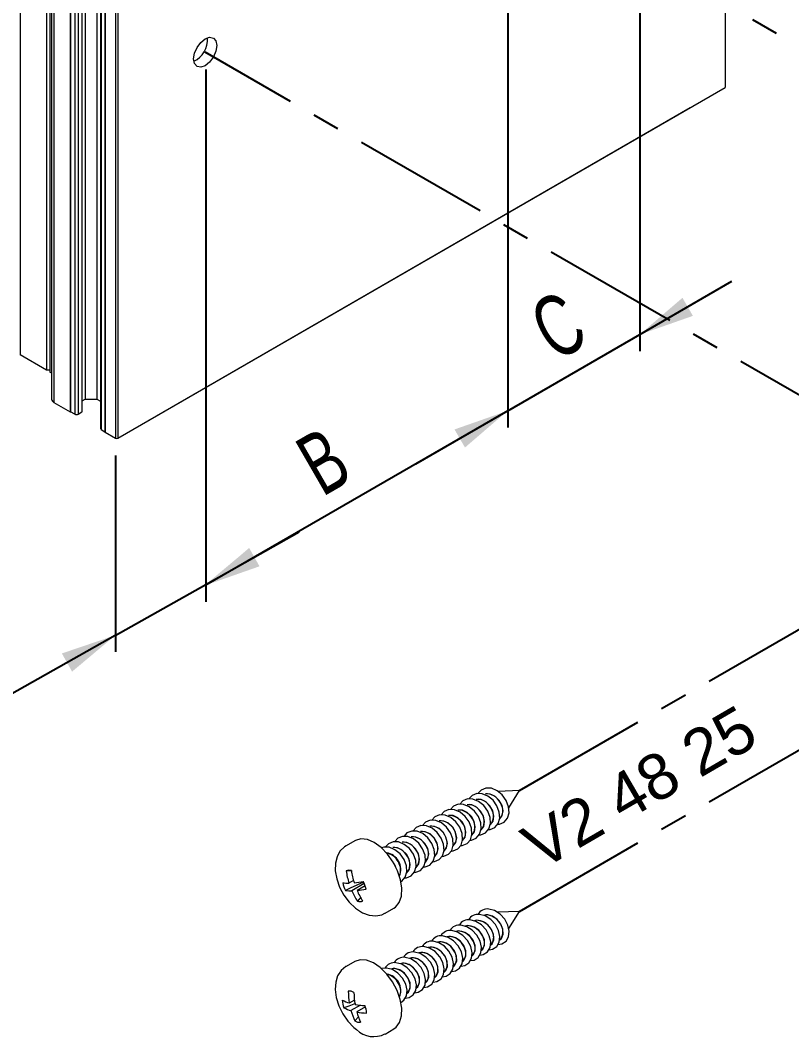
# Model space of a CAD drawing. Header units: millimetres. Extents: x 226 to 1066, y 456 to 1447.
# Drawn here: x 907.5 to 949.7, y 598.7 to 654.3 of the extents above; entities that cross this region are included whole.
import ezdxf

# ---------------------------------------------------------------- set-up
doc = ezdxf.new("R2010")
doc.units = ezdxf.units.MM
doc.linetypes.add('CENTER', pattern=[2, 1.25, -0.25, 0.25, -0.25])
doc.layers.add('nokta', color=140, linetype='Continuous')
doc.layers.add('SLD-0', color=179, linetype='Continuous')
doc.styles.add('SLDTEXTSTYLE0', font='TXT', dxfattribs={"width": 0.663, "bigfont": 'bigfont'})
doc.styles.get("Standard").update_dxf_attribs({"font": 'arial.ttf'})

# ---------------------------------------------------------------- blocks, each defined once
blk = doc.blocks.new('M.T.TİP-6F')
at = {"color": 0, "linetype": 'Continuous', "lineweight": 0}
for p, q in [((1270.608, 687.418), (1270.608, 650.674)), ((1270.635, 650.71), (1270.635, 687.455)), ((1231.979, 672.759), (1231.979, 636.015)), ((1233.411, 671.933), (1233.411, 635.188)), ((1233.602, 671.823), (1233.602, 635.078)), ((1233.693, 670.335), (1233.693, 633.59)), ((1233.825, 670.151), (1233.825, 633.407)), ((1235.543, 670.335), (1235.543, 633.59)), ((1236.179, 670.335), (1236.179, 633.59)), ((1234.716, 669.637), (1234.716, 632.892)), ((1234.721, 669.634), (1234.721, 632.889)), ((1234.967, 669.515), (1234.967, 632.77)), ((1235.149, 669.519), (1235.149, 632.775)), ((1235.352, 669.637), (1235.352, 632.892)), ((1235.378, 632.929), (1235.378, 669.673)), ((1236.382, 668.729), (1236.382, 631.985)), ((1236.414, 668.679), (1236.414, 631.935)), ((1236.62, 668.538), (1236.62, 631.793)), ((1236.625, 668.534), (1236.625, 631.79)), ((1237.198, 668.204), (1237.198, 631.459)), ((1237.325, 668.204), (1237.325, 631.459)), ((1237.325, 631.459), (1270.608, 650.674)), ((1233.411, 635.188), (1231.979, 636.015)), ((1233.602, 635.188), (1233.411, 635.188)), ((1233.602, 635.078), (1233.693, 635.026)), ((1233.825, 633.407), (1234.716, 632.892)), ((1235.378, 633.495), (1235.543, 633.59)), ((1235.543, 633.59), (1236.179, 633.59)), ((1236.179, 633.59), (1236.382, 633.473)), ((1234.967, 632.77), (1234.721, 632.889)), ((1235.149, 632.775), (1235.352, 632.892)), ((1236.414, 631.935), (1236.62, 631.793)), ((1236.625, 631.79), (1237.198, 631.459))]:
    blk.add_line(p, q, dxfattribs=at)
at = {"color": 1}
for p, q in [((1265.931, 665.39), (1265.931, 636.213)), ((1258.692, 661.211), (1258.692, 632.034)), ((1258.692, 661.211), (1258.692, 632.034)), ((1242.145, 651.659), (1242.145, 622.522)), ((1242.146, 651.659), (1242.146, 622.482)), ((1265.931, 637.132), (1270.982, 640.048)), ((1258.692, 632.953), (1265.931, 637.132)), ((1258.692, 632.953), (1242.146, 623.401)), ((1258.692, 632.953), (1253.641, 630.036)), ((1237.198, 630.505), (1237.198, 619.74)), ((1242.145, 623.441), (1247.262, 626.318)), ((1237.183, 620.651), (1242.145, 623.441)), ((1237.183, 620.651), (1224.678, 613.618))]:
    blk.add_line(p, q, dxfattribs=at)
at = {"color": 7, "linetype": 'Continuous', "lineweight": 15}
blk.add_line((1237.325, 631.459), (1268.699, 649.571), dxfattribs=at)
at = {"color": 5, "linetype": 'Continuous', "lineweight": 15}
for p, q in [((1250.312, 609.402), (1249.835, 609.127)), ((1251.902, 609.05), (1251.77, 609.013)), ((1250.241, 607.224), (1249.992, 607.08)), ((1250.834, 607.052), (1250.15, 606.657)), ((1250.883, 606.932), (1250.437, 606.675)), ((1250.636, 606.307), (1250.46, 606.083)), ((1251.972, 605.424), (1252.45, 605.7)), ((1250.312, 602.788), (1249.835, 602.513)), ((1252.058, 602.422), (1251.778, 602.392)), ((1250.293, 600.672), (1250.011, 600.509)), ((1250.617, 600.39), (1250.103, 600.093)), ((1250.892, 600.291), (1250.417, 600.018)), ((1250.514, 599.76), (1250.315, 599.528)), ((1251.972, 598.81), (1252.45, 599.086))]:
    blk.add_line(p, q, dxfattribs=at)
at = {"color": 7, "linetype": 'Continuous', "lineweight": 15, "flags": 128}
blk.add_lwpolyline([(1241.477, 652.229), (1241.526, 652.538), (1241.664, 652.856), (1241.87, 653.135), (1242.114, 653.331), (1242.357, 653.416), (1242.564, 653.376), (1242.702, 653.217), (1242.75, 652.964), (1242.702, 652.654), (1242.564, 652.336), (1242.357, 652.058), (1242.114, 651.861), (1241.87, 651.777), (1241.664, 651.817), (1241.526, 651.976), (1241.477, 652.229)], dxfattribs=at)
at = {"color": 5, "linetype": 'Continuous', "lineweight": 15, "flags": 128}
for points in [[(1256.994, 611.99), (1256.736, 611.884), (1256.572, 611.704)], [(1257.645, 610.011), (1257.733, 610.019), (1257.99, 610.125), (1258.173, 610.337), (1258.257, 610.63), (1258.234, 610.968), (1258.105, 611.31), (1257.887, 611.615), (1257.606, 611.847), (1257.296, 611.977), (1256.994, 611.99)], [(1257.503, 612.283), (1257.245, 612.177), (1257.081, 611.998)], [(1258.251, 610.58), (1258.252, 610.581), (1258.396, 610.773), (1258.442, 611.036), (1258.383, 611.33), (1258.228, 611.607), (1258.001, 611.825), (1257.739, 611.949), (1257.482, 611.96)], [(1258.154, 610.304), (1258.242, 610.313), (1258.5, 610.419), (1258.682, 610.631), (1258.766, 610.924), (1258.743, 611.261), (1258.614, 611.604), (1258.397, 611.909), (1258.115, 612.141), (1257.805, 612.271), (1257.503, 612.283)], [(1258.753, 611.208), (1259.336, 612.143), (1258.171, 612.104)], [(1255.975, 611.402), (1255.718, 611.296), (1255.554, 611.117)], [(1256.627, 609.423), (1256.715, 609.432), (1256.972, 609.538), (1257.154, 609.75), (1257.239, 610.042), (1257.215, 610.38), (1257.087, 610.722), (1256.869, 611.027), (1256.588, 611.259), (1256.278, 611.389), (1255.975, 611.402)], [(1256.484, 611.696), (1256.227, 611.59), (1256.063, 611.411)], [(1257.233, 609.993), (1257.234, 609.994), (1257.378, 610.185), (1257.424, 610.449), (1257.365, 610.742), (1257.21, 611.019), (1256.983, 611.237), (1256.721, 611.361), (1256.463, 611.372)], [(1257.136, 609.717), (1257.224, 609.726), (1257.481, 609.831), (1257.663, 610.043), (1257.748, 610.336), (1257.725, 610.674), (1257.596, 611.016), (1257.378, 611.321), (1257.097, 611.553), (1256.787, 611.683), (1256.484, 611.696), (1256.484, 611.696)], [(1257.742, 610.287), (1257.743, 610.288), (1257.887, 610.479), (1257.933, 610.742), (1257.874, 611.036), (1257.719, 611.313), (1257.492, 611.531), (1257.23, 611.655), (1256.973, 611.666)], [(1255.466, 611.108), (1255.208, 611.002), (1255.045, 610.823)], [(1256.117, 609.129), (1256.205, 609.138), (1256.463, 609.244), (1256.645, 609.456), (1256.73, 609.748), (1256.706, 610.086), (1256.578, 610.428), (1256.36, 610.733), (1256.079, 610.965), (1255.769, 611.095), (1255.466, 611.108)], [(1256.723, 609.699), (1256.725, 609.7), (1256.869, 609.891), (1256.915, 610.155), (1256.856, 610.448), (1256.701, 610.725), (1256.474, 610.943), (1256.212, 611.067), (1255.954, 611.078)], [(1254.448, 610.52), (1254.19, 610.414), (1254.027, 610.235)], [(1255.099, 608.541), (1255.187, 608.55), (1255.445, 608.656), (1255.627, 608.868), (1255.711, 609.16), (1255.688, 609.498), (1255.56, 609.84), (1255.342, 610.145), (1255.061, 610.377), (1254.75, 610.507), (1254.448, 610.52)], [(1254.957, 610.814), (1254.699, 610.708), (1254.536, 610.529)], [(1255.705, 609.111), (1255.707, 609.112), (1255.85, 609.304), (1255.897, 609.567), (1255.837, 609.86), (1255.682, 610.138), (1255.456, 610.355), (1255.193, 610.48), (1254.936, 610.491)], [(1255.608, 608.835), (1255.696, 608.844), (1255.954, 608.95), (1256.136, 609.162), (1256.221, 609.454), (1256.197, 609.792), (1256.069, 610.134), (1255.851, 610.439), (1255.57, 610.671), (1255.259, 610.801), (1254.957, 610.814)], [(1256.214, 609.405), (1256.216, 609.406), (1256.36, 609.598), (1256.406, 609.861), (1256.347, 610.154), (1256.192, 610.431), (1255.965, 610.649), (1255.703, 610.774), (1255.445, 610.785)], [(1253.43, 609.932), (1253.172, 609.826), (1253.009, 609.647)], [(1254.081, 607.953), (1254.169, 607.962), (1254.427, 608.068), (1254.609, 608.28), (1254.693, 608.573), (1254.67, 608.91), (1254.541, 609.252), (1254.324, 609.558), (1254.042, 609.789), (1253.732, 609.919), (1253.43, 609.932), (1253.43, 609.932)], [(1253.939, 610.226), (1253.681, 610.12), (1253.518, 609.941)], [(1254.687, 608.523), (1254.688, 608.524), (1254.832, 608.716), (1254.878, 608.979), (1254.819, 609.272), (1254.664, 609.55), (1254.438, 609.768), (1254.175, 609.892), (1253.918, 609.903)], [(1254.59, 608.247), (1254.678, 608.256), (1254.936, 608.362), (1255.118, 608.574), (1255.202, 608.866), (1255.179, 609.204), (1255.051, 609.546), (1254.833, 609.851), (1254.552, 610.083), (1254.241, 610.213), (1253.939, 610.226)], [(1255.196, 608.817), (1255.197, 608.818), (1255.341, 609.01), (1255.387, 609.273), (1255.328, 609.566), (1255.173, 609.844), (1254.947, 610.062), (1254.684, 610.186), (1254.427, 610.197)], [(1250.65, 609.501), (1250.344, 609.419), (1250.312, 609.402)], [(1252.45, 605.7), (1252.548, 605.768), (1252.75, 606.021), (1252.866, 606.371), (1252.889, 606.794), (1252.817, 607.265), (1252.655, 607.754), (1252.413, 608.231), (1252.106, 608.664), (1251.753, 609.028), (1251.377, 609.299), (1251.001, 609.46), (1250.65, 609.501)], [(1252.412, 609.344), (1252.154, 609.238), (1251.99, 609.059)], [(1253.063, 607.365), (1253.151, 607.374), (1253.408, 607.48), (1253.59, 607.692), (1253.675, 607.985), (1253.652, 608.322), (1253.523, 608.664), (1253.305, 608.97), (1253.024, 609.201), (1252.714, 609.332), (1252.412, 609.344), (1252.412, 609.344)], [(1252.921, 609.638), (1252.663, 609.532), (1252.499, 609.353)], [(1253.669, 607.935), (1253.67, 607.936), (1253.814, 608.128), (1253.86, 608.391), (1253.801, 608.685), (1253.646, 608.962), (1253.419, 609.18), (1253.157, 609.304), (1252.9, 609.315)], [(1253.572, 607.659), (1253.66, 607.668), (1253.918, 607.774), (1254.1, 607.986), (1254.184, 608.279), (1254.161, 608.616), (1254.032, 608.958), (1253.814, 609.264), (1253.533, 609.495), (1253.223, 609.625), (1252.921, 609.638)], [(1254.178, 608.229), (1254.179, 608.23), (1254.323, 608.422), (1254.369, 608.685), (1254.31, 608.978), (1254.155, 609.256), (1253.929, 609.474), (1253.666, 609.598), (1253.409, 609.609)], [(1249.84, 609.115), (1249.748, 609.071), (1249.501, 608.828), (1249.337, 608.526), (1249.249, 608.169), (1249.241, 607.758), (1249.319, 607.307), (1249.48, 606.852), (1249.604, 606.623)], [(1252.843, 607.15), (1252.899, 607.186), (1253.081, 607.398), (1253.166, 607.691), (1253.142, 608.028), (1253.014, 608.371), (1252.796, 608.676), (1252.515, 608.908), (1252.205, 609.038), (1251.902, 609.05)], [(1253.16, 607.641), (1253.161, 607.642), (1253.305, 607.834), (1253.351, 608.097), (1253.292, 608.391), (1253.137, 608.668), (1252.91, 608.886), (1252.648, 609.01), (1252.391, 609.021)], [(1252.557, 607.968), (1252.505, 608.077), (1252.433, 608.196)], [(1249.837, 607.744), (1250.064, 607.765), (1250.095, 607.768)], [(1250.795, 607.122), (1250.063, 606.792), (1249.808, 606.676)], [(1249.604, 606.623), (1249.713, 606.419), (1250.007, 606.028), (1250.35, 605.698), (1250.736, 605.449), (1251.106, 605.313), (1251.461, 605.278), (1251.792, 605.341), (1251.965, 605.438)], [(1257.669, 603.418), (1257.866, 603.453), (1258.094, 603.599), (1258.234, 603.84), (1258.269, 604.148), (1258.195, 604.484), (1258.02, 604.81), (1257.766, 605.085), (1257.464, 605.276), (1257.149, 605.361)], [(1257.599, 605.331), (1257.502, 605.336), (1257.385, 605.307)], [(1258.262, 603.965), (1258.348, 604.049), (1258.443, 604.273), (1258.432, 604.55), (1258.319, 604.835), (1258.12, 605.085), (1257.867, 605.259), (1257.599, 605.331)], [(1258.178, 603.712), (1258.375, 603.747), (1258.603, 603.893), (1258.743, 604.134), (1258.778, 604.441), (1258.704, 604.778), (1258.529, 605.104), (1258.275, 605.379), (1257.973, 605.57), (1257.658, 605.654)], [(1258.756, 604.599), (1259.336, 605.529), (1258.125, 605.489)], [(1256.651, 602.83), (1256.848, 602.865), (1257.076, 603.011), (1257.216, 603.252), (1257.251, 603.56), (1257.176, 603.897), (1257.002, 604.222), (1256.748, 604.497), (1256.445, 604.688), (1256.131, 604.773)], [(1256.581, 604.743), (1256.482, 604.748), (1256.367, 604.719)], [(1257.244, 603.378), (1257.33, 603.461), (1257.425, 603.686), (1257.414, 603.962), (1257.301, 604.247), (1257.102, 604.497), (1256.848, 604.671), (1256.581, 604.743)], [(1257.16, 603.124), (1257.357, 603.159), (1257.585, 603.305), (1257.725, 603.546), (1257.76, 603.854), (1257.685, 604.191), (1257.511, 604.516), (1257.257, 604.791), (1256.955, 604.982), (1256.64, 605.067)], [(1257.09, 605.037), (1256.991, 605.042), (1256.876, 605.013)], [(1257.753, 603.672), (1257.839, 603.755), (1257.934, 603.979), (1257.923, 604.256), (1257.81, 604.541), (1257.611, 604.791), (1257.357, 604.965), (1257.09, 605.037)], [(1255.632, 602.242), (1255.829, 602.277), (1256.058, 602.423), (1256.198, 602.664), (1256.232, 602.972), (1256.158, 603.309), (1255.983, 603.634), (1255.73, 603.909), (1255.427, 604.101), (1255.113, 604.185)], [(1255.562, 604.155), (1255.464, 604.16), (1255.349, 604.131)], [(1256.226, 602.79), (1256.312, 602.873), (1256.406, 603.098), (1256.396, 603.374), (1256.282, 603.66), (1256.083, 603.909), (1255.83, 604.084), (1255.562, 604.155)], [(1256.141, 602.536), (1256.339, 602.571), (1256.567, 602.717), (1256.707, 602.958), (1256.742, 603.266), (1256.667, 603.603), (1256.493, 603.928), (1256.239, 604.203), (1255.936, 604.394), (1255.622, 604.479)], [(1256.072, 604.449), (1255.973, 604.454), (1255.858, 604.425)], [(1256.735, 603.084), (1256.821, 603.167), (1256.916, 603.392), (1256.905, 603.668), (1256.792, 603.954), (1256.592, 604.203), (1256.339, 604.377), (1256.072, 604.449)], [(1254.614, 601.654), (1254.811, 601.69), (1255.039, 601.835), (1255.179, 602.077), (1255.214, 602.384), (1255.14, 602.721), (1254.965, 603.047), (1254.711, 603.322), (1254.409, 603.513), (1254.094, 603.597)], [(1255.123, 601.948), (1255.32, 601.984), (1255.548, 602.129), (1255.688, 602.37), (1255.723, 602.678), (1255.649, 603.015), (1255.474, 603.341), (1255.221, 603.615), (1254.918, 603.807), (1254.604, 603.891)], [(1255.053, 603.861), (1254.954, 603.866), (1254.839, 603.837)], [(1255.717, 602.496), (1255.803, 602.579), (1255.897, 602.804), (1255.887, 603.08), (1255.773, 603.366), (1255.574, 603.615), (1255.321, 603.79), (1255.053, 603.861)], [(1254.105, 601.36), (1254.302, 601.396), (1254.53, 601.541), (1254.67, 601.783), (1254.705, 602.09), (1254.631, 602.427), (1254.456, 602.753), (1254.202, 603.028), (1253.9, 603.219), (1253.585, 603.303)], [(1254.035, 603.274), (1253.936, 603.278), (1253.821, 603.249)], [(1254.698, 601.908), (1254.785, 601.992), (1254.879, 602.216), (1254.869, 602.493), (1254.755, 602.778), (1254.556, 603.027), (1254.303, 603.202), (1254.035, 603.274)], [(1254.544, 603.568), (1254.445, 603.572), (1254.33, 603.543)], [(1255.208, 602.202), (1255.294, 602.286), (1255.388, 602.51), (1255.378, 602.786), (1255.264, 603.072), (1255.065, 603.321), (1254.812, 603.496), (1254.544, 603.568)], [(1249.868, 602.524), (1249.823, 602.506), (1249.556, 602.281), (1249.372, 601.993), (1249.264, 601.651), (1249.235, 601.252), (1249.291, 600.809), (1249.432, 600.352), (1249.648, 599.912), (1249.927, 599.508), (1250.259, 599.161), (1250.409, 599.052)], [(1250.957, 602.857), (1250.61, 602.883), (1250.312, 602.788)], [(1252.45, 599.086), (1252.577, 599.179), (1252.769, 599.445), (1252.874, 599.804), (1252.886, 600.235), (1252.802, 600.71), (1252.63, 601.199), (1252.379, 601.672), (1252.065, 602.098), (1251.709, 602.452), (1251.332, 602.71), (1250.957, 602.857)], [(1253.087, 600.773), (1253.284, 600.808), (1253.512, 600.954), (1253.652, 601.195), (1253.687, 601.502), (1253.612, 601.839), (1253.438, 602.165), (1253.184, 602.44), (1252.882, 602.631), (1252.567, 602.715)], [(1253.017, 602.686), (1252.918, 602.691), (1252.803, 602.661)], [(1253.68, 601.32), (1253.766, 601.404), (1253.861, 601.628), (1253.85, 601.905), (1253.737, 602.19), (1253.538, 602.44), (1253.284, 602.614), (1253.017, 602.686)], [(1253.596, 601.067), (1253.793, 601.102), (1254.021, 601.247), (1254.161, 601.489), (1254.196, 601.796), (1254.122, 602.133), (1253.947, 602.459), (1253.693, 602.734), (1253.391, 602.925), (1253.076, 603.009)], [(1253.526, 602.98), (1253.427, 602.985), (1253.312, 602.955)], [(1254.189, 601.614), (1254.275, 601.698), (1254.37, 601.922), (1254.36, 602.199), (1254.246, 602.484), (1254.047, 602.734), (1253.794, 602.908), (1253.526, 602.98)], [(1252.842, 600.542), (1253.003, 600.66), (1253.143, 600.901), (1253.178, 601.208), (1253.103, 601.545), (1252.929, 601.871), (1252.675, 602.146), (1252.372, 602.337), (1252.058, 602.422)], [(1252.508, 602.392), (1252.409, 602.397), (1252.294, 602.367)], [(1253.171, 601.026), (1253.257, 601.11), (1253.352, 601.334), (1253.341, 601.611), (1253.228, 601.896), (1253.029, 602.146), (1252.775, 602.32), (1252.508, 602.392)], [(1250.344, 600.476), (1249.981, 600.344), (1249.72, 600.249)]]:
    blk.add_lwpolyline(points, dxfattribs=at)
at = {"color": 7, "linetype": 'Continuous', "lineweight": 15}
blk.add_arc((1240.96, 653.262), 1.276, 294.4471, 5.5583, dxfattribs=at)
at = {"color": 0, "linetype": 'Continuous', "lineweight": 0}
for centre, radius, start, end in [((1233.918, 633.613), 0.226, 185.6948, 245.6253), ((1234.761, 632.971), 0.0904, 240.0469, 244.1966), ((1235.053, 632.962), 0.21, 245.6929, 297.1948), ((1235.333, 632.933), 0.0453, 294.3747, 354.3052), ((1236.445, 631.99), 0.0628, 184.1069, 240.3546), ((1236.664, 631.859), 0.0794, 235.5252, 240.0531), ((1237.261, 631.582), 0.138, 242.6097, 297.3903)]:
    blk.add_arc(centre, radius, start, end, dxfattribs=at)
at = {"color": 5, "linetype": 'Continuous', "lineweight": 15}
for centre, radius, start, end in [((1251.916, 607.827), 0.916, 337.0731, 81.7872), ((1250.003, 607.385), 0.395, 72.2067, 114.8142), ((1254.243, 608.42), 4.457, 188.7244, 197.4961), ((1254.53, 608.438), 4.457, 188.7244, 197.4961), ((1249.929, 609.043), 1.963, 261.8033, 271.8224), ((1251.104, 607.404), 1.487, 191.8317, 209.2996), ((1249.658, 613.26), 6.194, 275.748, 280.3994), ((1249.479, 606.441), 1.487, 11.8317, 29.2996), ((1250.088, 608.62), 1.963, 261.8033, 271.8224), ((1253.735, 608.221), 3.911, 203.5702, 213.1416), ((1249.817, 612.838), 6.194, 275.748, 280.3994), ((1254.022, 608.239), 3.911, 203.5702, 213.1416), ((1250.581, 606.46), 0.395, 252.2067, 294.8142), ((1257.066, 604.766), 0.6, 82.0896, 149.6525), ((1257.576, 605.06), 0.6, 82.0896, 149.6525), ((1256.048, 604.178), 0.6, 82.0896, 149.6525), ((1256.557, 604.472), 0.6, 82.0896, 149.6525), ((1255.03, 603.59), 0.6, 82.0896, 149.6525), ((1255.539, 603.884), 0.6, 82.0896, 149.6525), ((1254.012, 603.002), 0.6, 82.0896, 149.6525), ((1254.521, 603.296), 0.6, 82.0896, 149.6525), ((1253.503, 602.709), 0.6, 82.0896, 149.6525), ((1252.484, 602.121), 0.6, 82.0896, 149.6525), ((1252.994, 602.415), 0.6, 82.0896, 149.6525), ((1251.928, 601.192), 0.908, 337.1519, 80.7934), ((1249.987, 600.61), 0.555, 59.5602, 93.4362), ((1254.325, 601.214), 4.372, 180.6562, 189.2756), ((1254.64, 601.139), 4.372, 180.6562, 189.2756), ((1250.563, 602.419), 1.987, 241.9414, 253.8826), ((1250.879, 600.723), 1.253, 182.6439, 202.2417), ((1250.655, 602.002), 1.987, 241.9414, 253.8826), ((1251.138, 604.843), 4.483, 259.5643, 266.5005), ((1249.705, 599.894), 1.253, 2.6439, 22.2417), ((1253.369, 600.998), 3.389, 195.4797, 205.6963), ((1253.683, 600.922), 3.389, 195.4797, 205.6963), ((1251.23, 604.427), 4.483, 259.5643, 266.5005), ((1250.596, 600.007), 0.555, 239.5602, 273.4362), ((1251.341, 599.979), 1.314, 224.8239, 298.297)]:
    blk.add_arc(centre, radius, start, end, dxfattribs=at)
for centre, major_axis, ratio, start_param, end_param in [((1257.742, 611.223), (-0.482, 0.649), 0.74836, 3.205682, 5.892143), ((1256.724, 610.635), (-0.482, 0.649), 0.74836, 3.205682, 5.892143), ((1257.233, 610.929), (-0.482, 0.649), 0.74836, 3.205682, 5.892143), ((1255.705, 610.047), (-0.482, 0.649), 0.74836, 3.205682, 5.892143), ((1256.214, 610.341), (-0.482, 0.649), 0.74836, 3.205682, 5.892143), ((1255.196, 609.754), (-0.482, 0.649), 0.74836, 3.205682, 5.892143), ((1254.178, 609.166), (-0.482, 0.649), 0.74836, 3.205682, 5.892143), ((1254.687, 609.46), (-0.482, 0.649), 0.74836, 3.205682, 5.892143), ((1253.16, 608.578), (-0.482, 0.649), 0.74836, 3.205682, 5.892143), ((1253.669, 608.872), (-0.482, 0.649), 0.74836, 3.205682, 5.892143), ((1252.142, 607.99), (-0.482, 0.649), 0.74836, 3.467446, 5.628626), ((1252.651, 608.284), (-0.482, 0.649), 0.74836, 3.205682, 5.892143), ((1257.742, 604.609), (-0.529, 0.616), 0.725404, 3.128392, 5.621398), ((1256.724, 604.021), (-0.529, 0.616), 0.725404, 3.128392, 5.621398), ((1257.233, 604.315), (-0.529, 0.616), 0.725404, 3.128392, 5.621398), ((1255.705, 603.433), (-0.529, 0.616), 0.725404, 3.128392, 5.621398), ((1256.214, 603.727), (-0.529, 0.616), 0.725404, 3.128392, 5.621398), ((1255.196, 603.14), (-0.529, 0.616), 0.725404, 3.128392, 5.621398), ((1254.178, 602.552), (-0.529, 0.616), 0.725404, 3.128392, 5.621398), ((1254.687, 602.846), (-0.529, 0.616), 0.725404, 3.128392, 5.621398), ((1253.16, 601.964), (-0.529, 0.616), 0.725404, 3.128392, 5.621398), ((1253.669, 602.258), (-0.529, 0.616), 0.725404, 3.128392, 5.621398), ((1252.142, 601.376), (-0.529, 0.616), 0.725404, 3.368581, 5.506865), ((1252.651, 601.67), (-0.529, 0.616), 0.725404, 3.128392, 5.621398)]:
    blk.add_ellipse(centre, major_axis=major_axis, ratio=ratio, start_param=start_param, end_param=end_param, dxfattribs=at)
at = {"color": 1}
for points in [[(1265.931, 637.132), (1268.843, 638.153), (1268.272, 639.143)], [(1258.692, 632.953), (1255.779, 631.932), (1256.351, 630.942)], [(1258.692, 632.953), (1255.779, 631.931), (1256.351, 630.941)], [(1242.145, 623.441), (1245.086, 624.439), (1244.526, 625.435)], [(1242.146, 623.401), (1245.058, 624.422), (1244.487, 625.412)], [(1237.198, 620.659), (1234.257, 619.66), (1234.817, 618.664)]]:
    blk.add_solid(points, dxfattribs=at)
at = {"layer": 'SLD-0', "color": 3, "linetype": 'CENTER', "ltscale": 6}
for p, q in [((1291.606, 643.129), (1258.66, 662.148)), ((1277.964, 631.901), (1242.114, 652.596)), ((1259.336, 612.143), (1283.896, 626.322)), ((1259.336, 605.529), (1283.896, 619.708))]:
    blk.add_line(p, q, dxfattribs=at)
at = {"color": 1, "char_height": 3.375, "attachment_point": 1, "rotation": 29.9973, "style": 'SLDTEXTSTYLE0'}
for s, insert in [('{\\fArial|b0|i0|c0|p34;C}', (1259.634, 638.52)), ('{\\fArial|b0|i0|c0|p34;B}', (1246.839, 631.134))]:
    blk.add_mtext(s, dxfattribs=dict(at, insert=insert))

msp = doc.modelspace()

# ---------------------------------------------------------------- block references
msp.add_blockref('M.T.TİP-6F', (-324.519, 0))

# ---------------------------------------------------------------- texts
at = {"layer": 'nokta', "insert": (929.82, 607.066), "char_height": 2.5, "width": 25.30173, "attachment_point": 1, "rotation": 30.1434}
msp.add_mtext('{\\pxqc;\\fArial|b0|i0|c162|p34;V2 48 25}', dxfattribs=at)

doc.saveas('drawing.dxf')
